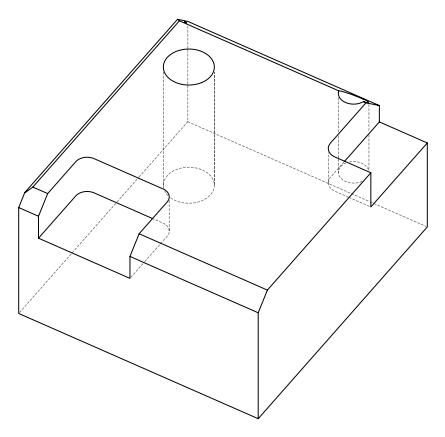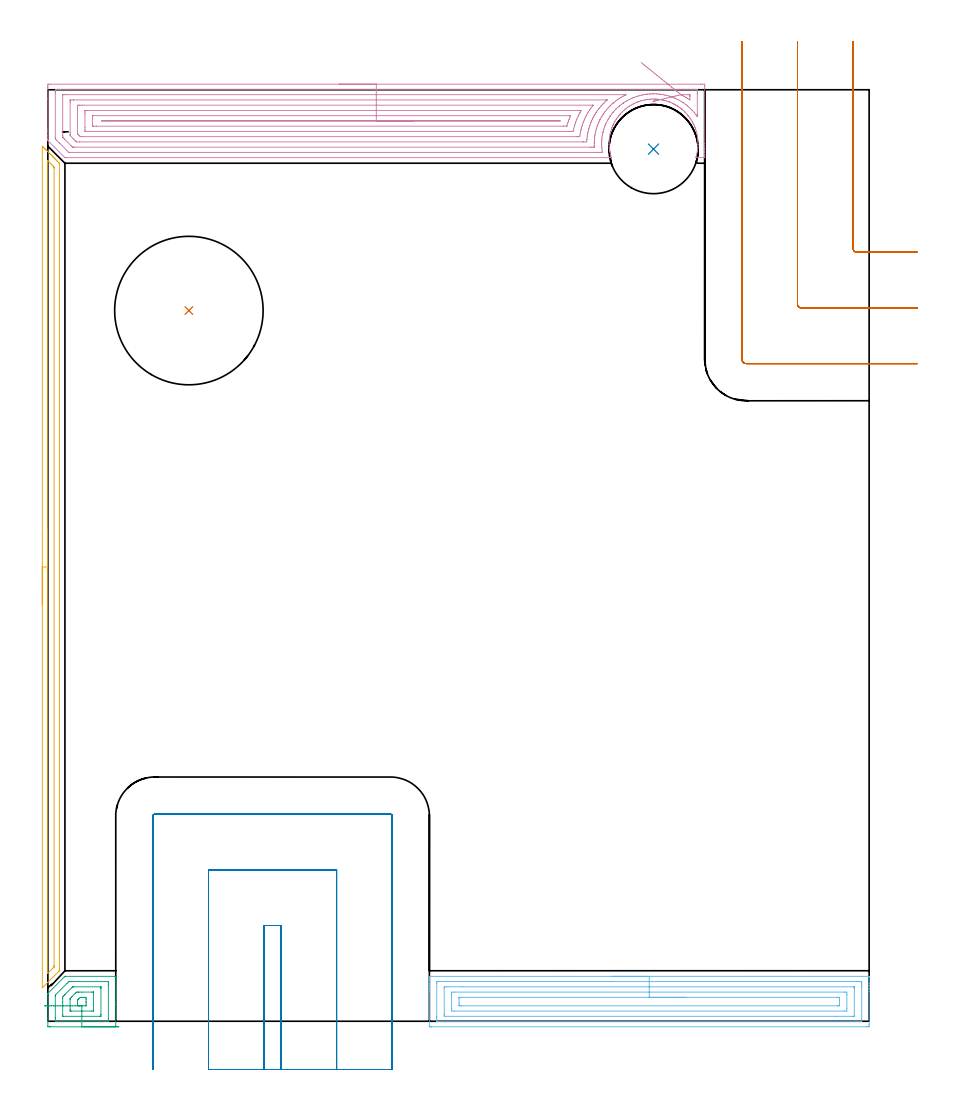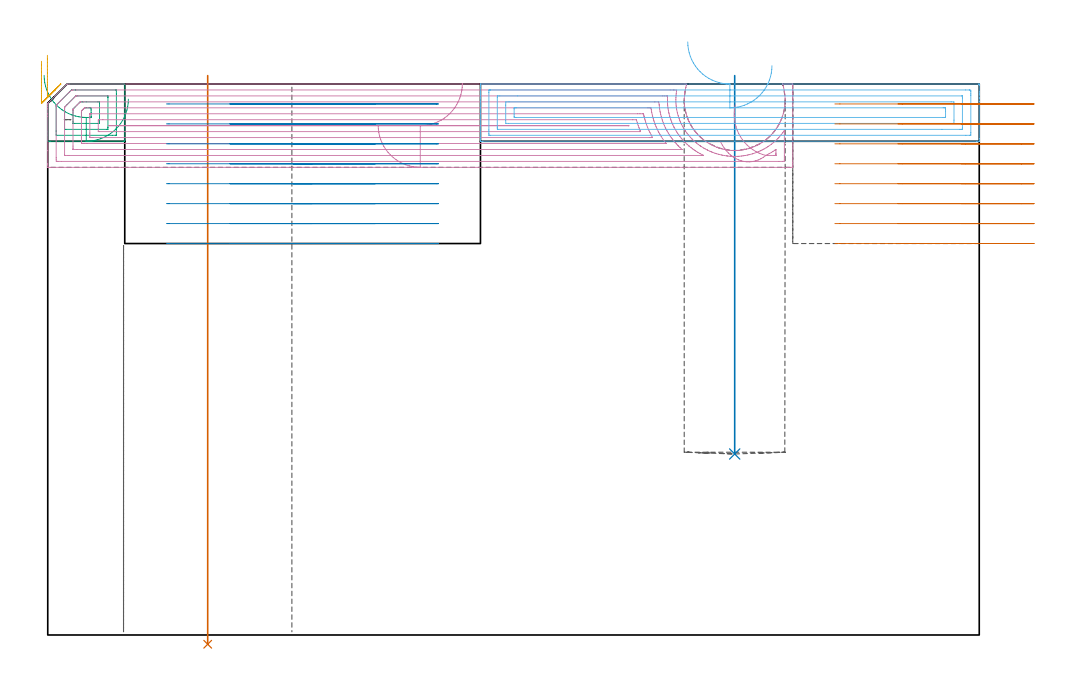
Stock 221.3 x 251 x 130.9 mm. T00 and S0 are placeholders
(PLAN: 8 operations, 3 tool changes, 36.3 min)
(1 INDEXABLE_INSERT_DRILL_THROUGH_HOLE_FROM_SOLID | STEP1HOLE | NXT0302_035 | 0.54 min | 164454 mm3)
(2 INDEXABLE_INSERT_DRILL_BLIND_HOLE_FROM_SOLID | STEP1POCKET | NXT0302_019 | 0.36 min | 39620 mm3)
(3 AREA_MILL | FG_CHAMFER_SURFACE | UGT0205_001 | 0.98 min | 2338 mm3)
(4 AREA_MILL_1 | FG_CHAMFER_SURFACE_1 | UGT0205_001 | 10.67 min | 34055 mm3)
(5 AREA_MILL_2 | FG_CHAMFER_SURFACE_2 | UGT0205_001 | 3.74 min | 2336 mm3)
(6 AREA_MILL_3 | FG_CHAMFER_SURFACE_3 | UGT0205_001 | 5.03 min | 11602 mm3)
(7 MILL_CORNER_NOTCH_RECTANGULAR | CORNER_NOTCH_RECTANGULAR | UGT0201_094 | Follow Part, ap 5, ae 75% | 5.6 min | 138138 mm3)
(8 MILL_SLOT | SLOT_PARTIAL_RECTANGULAR | UGT0201_094 | Follow Part, ap 5, ae 75% | 9.34 min | 207669 mm3)
(TOOL NXT0302_035 | Index. Insert Drill 40mm [880-D4000L40-05] | D40 PA176 FL200 Z2)
(TOOL NXT0302_019 | Index. Insert Drill 24mm [880-D2400L25-05] | D24 PA176 FL120 Z2)
(TOOL UGT0205_001 | Chamfer Mill 20 x 3 x 45 deg. | D20 FL50 Z2)
(TOOL UGT0201_094 | End mill 20 mm | D20 FL38 Z4)
(OP 1 INDEXABLE_INSERT_DRILL_THROUGH_HOLE_FROM_SOLID)
G17 G21 G94 G90
T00 M6
G54
G17 G0 G90 X38. Y191.5 S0 M3
G43 Z140.9 H1
G94 G81 G98 Z-2.198 F250. R132.9
G80
M5
M2
(OP 2 INDEXABLE_INSERT_DRILL_BLIND_HOLE_FROM_SOLID)
G17 G21 G94 G90
T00 M6
G54
G17 G0 G90 X163.2 Y235. S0 M3
G43 Z140.9 H1
G94 G81 G98 Z43. F250. R132.9
G80
M5
M2
(OP 3 AREA_MILL)
G17 G21 G94 G90
T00 M6
G54
G17 G0 G90 X19.15 Y-1.5 S1061 M3
G43 Z140.9 H0
Z127.3
G94 G1 X19.112 Z126.428 F250.
X18.998 Z125.564
X18.809 Z124.712
X18.547 Z123.88
X18.213 Z123.074
X17.81 Z122.3
X17.342 Z121.564
X16.81 Z120.872
X16.221 Z120.229
X15.578 Z119.64
X14.886 Z119.108
X14.15 Z118.64
X13.376 Z118.237
X12.57 Z117.903
X11.738 Z117.641
X10.886 Z117.452
X10.022 Z117.338
X9.15 Z117.3
X0.685
X0.384 Y-1.498 Z117.302
X0.005 Y-1.49 Z117.304
X0.001 Y-1.318 Z117.476
X0. Y-0.04 Z118.754
Y0.74 Z119.539
Y7.246 Z126.046
X0.01 Y7.504 Z126.302
X0.026 Y7.525 Z126.323
X0.092 Y7.592 Z126.39
X0.22 Y7.72 Z126.519
X4.472 Y11.975 Z130.77
X4.533 Y12.033 Z130.829
X4.606 Y12.099 Z130.885
X4.767 Y12.1 Z130.9
X17.916
X18.29 Y12.093 Z130.893
X18.3 Y11.99 Z130.789
Y5.189 Z123.989
Y4.41 Z123.204
X18.299 Y-1.318 Z117.476
X18.295 Y-1.49 Z117.304
X17.916 Y-1.5 Z117.3
X9.15
Y-0.086 Z118.714
X2.137 Y-0.085 Z118.715
X2.092 Y-0.083 Z118.717
X2.011 Y-0.079 Z118.721
X2.008 Y-0.04 Z118.76
X2.002 Y0.097 Z118.897
X2. Y0.85 Z119.65
Y0.989 Z119.789
X2.001 Y6.704 Z125.504
X2.003 Y6.892 Z125.692
X2.006 Y6.986 Z125.786
X2.01 Y7.031 Z125.831
X2.04 Y7.08 Z125.88
X2.086 Y7.132 Z125.932
X2.137 Y7.187 Z125.987
X5.175 Y10.225 Z129.025
X5.594 Y10.64 Z129.44
X5.621 Y10.663 Z129.463
X5.644 Y10.679 Z129.479
X5.684 Y10.681 Z129.481
X6.52 Y10.686 Z129.486
X6.565
X16.163 Y10.685 Z129.485
X16.208 Y10.683 Z129.483
X16.289 Y10.679 Z129.479
X16.292 Y10.64 Z129.44
X16.298 Y10.503 Z129.303
X16.3 Y9.75 Z128.55
Y9.611 Z128.411
Y0.712 Z119.512
X16.291 Y-0.04 Z118.76
X16.29 Y-0.069 Z118.731
X16.251 Y-0.079 Z118.721
X16.206 Y-0.083 Z118.717
X16.163 Y-0.084 Z118.716
X15.332 Y-0.086 Z118.714
X9.15
Y1.328 Z120.128
X4.296
X4.086 Y1.329 Z120.129
X4.053
X4.018 Y1.332 Z120.132
X4.012 Y1.335 Z120.135
X4.007 Y1.342 Z120.142
X4.004 Y1.373 Z120.173
X4. Y1.629 Z120.429
Y1.74 Z120.54
Y5.189 Z123.989
X4.001 Y6.078 Z124.878
X4.002 Y6.19 Z124.99
X4.01 Y6.577 Z125.377
X4.188 Y6.777 Z125.577
X4.482 Y7.08 Z125.88
X4.624 Y7.225 Z126.025
X6.52 Y9.12 Z127.92
X6.65 Y9.242 Z128.042
X6.674 Y9.262 Z128.062
X6.698 Y9.265 Z128.065
X6.756 Y9.268 Z128.068
X6.992 Y9.271 Z128.071
X14.214
X14.247
X14.282 Y9.268 Z128.068
X14.288 Y9.265 Z128.065
X14.293 Y9.258 Z128.058
X14.296 Y9.227 Z128.027
X14.3 Y8.971 Z127.771
Y8.86 Z127.66
Y1.852 Z120.652
X14.298 Y1.74 Z120.54
X14.29 Y1.352 Z120.152
X14.288 Y1.335 Z120.135
X14.254 Y1.333 Z120.133
X14.182 Y1.33 Z120.13
X14.074 Y1.329 Z120.129
X13.939 Y1.328 Z120.128
X9.15
Y2.743 Z121.543
X6.409
X6.125
X6.054 Y2.744 Z121.544
X6.02 Y2.747 Z121.547
X6.01 Y2.749 Z121.549
X6.008 Y2.76 Z121.56
X6.004 Y2.834 Z121.634
X6. Y3.158 Z121.958
Y5.828 Z124.628
X6.003 Y6.009 Z124.809
X6.007 Y6.099 Z124.899
X6.01 Y6.143 Z124.943
X6.05 Y6.19 Z124.99
X6.283 Y6.431 Z125.231
X6.52 Y6.671 Z125.471
X7.397 Y7.547 Z126.347
X7.61 Y7.754 Z126.554
X7.707 Y7.846 Z126.646
X7.891 Y7.85 Z126.65
X8.273 Y7.856 Z126.656
X8.385 Y7.857 Z126.657
X9.15
X11.891
X12.175
X12.246 Y7.856 Z126.656
X12.28 Y7.853 Z126.653
X12.29 Y7.851 Z126.651
X12.292 Y7.84 Z126.64
X12.296 Y7.766 Z126.566
X12.3 Y7.442 Z126.242
Y3.52 Z122.32
X12.298 Y2.994 Z121.794
X12.293 Y2.816 Z121.616
X12.29 Y2.757 Z121.557
X12.257 Y2.75 Z121.55
X12.163 Y2.748 Z121.548
X11.78 Y2.743 Z121.543
X9.15
Y4.157 Z122.957
X8.521 Y4.158 Z122.958
X8.273 Y4.16 Z122.96
X8.033 Y4.164 Z122.964
X8.01 Y4.41 Z123.21
X8.003 Y4.684 Z123.484
X8.002 Y5.3 Z124.1
X8.004 Y5.574 Z124.374
X8.01 Y5.669 Z124.469
X8.025 Y5.715 Z124.515
X8.057 Y5.75 Z124.55
X8.273 Y5.974 Z124.774
X8.38 Y6.081 Z124.881
X8.491 Y6.19 Z124.99
X8.718 Y6.408 Z125.208
X8.756 Y6.436 Z125.236
X8.818 Y6.439 Z125.239
X8.902 Y6.441 Z125.241
X9.15 Y6.442 Z125.242
X9.779
X10.027 Y6.44 Z125.24
X10.267 Y6.436 Z125.236
X10.29 Y6.19 Z124.99
X10.297 Y5.916 Z124.716
X10.299 Y5.3 Z124.1
X10.3 Y5.023 Z123.823
X10.299 Y4.41 Z123.21
X10.297 Y4.271 Z123.071
X10.294 Y4.202 Z123.002
X10.291 Y4.171 Z122.971
X10.27 Y4.163 Z122.963
X10.027 Y4.161 Z122.961
X9.399 Y4.157 Z122.957
X9.15
X8.278 Y4.156 Z122.994
X7.413 Y4.155 Z123.107
X6.561 Y4.154 Z123.295
X5.729 Z123.557
X4.923 Y4.153 Z123.89
X4.149 Y4.152 Z124.292
X3.412 Y4.151 Z124.76
X2.72 Y4.15 Z125.29
X2.076 Z125.879
X1.486 Y4.149 Z126.521
X0.954 Z127.213
X0.484 Y4.148 Z127.948
X0.081 Z128.721
X-0.254 Y4.147 Z129.527
X-0.517 Z130.359
X-0.707 Z131.21
X-0.822 Z132.075
X-0.861 Z132.947
G0 Z140.9
M5
M2
(OP 4 AREA_MILL_1)
G17 G21 G94 G90
T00 M6
G54
G17 G0 G90 X78.5 Y252.5 S1061 M3
G43 Z140.9 H0
Z121.1
G94 G1 X78.538 Z120.228 F250.
X78.652 Z119.364
X78.841 Z118.512
X79.103 Z117.68
X79.437 Z116.874
X79.84 Z116.1
X80.308 Z115.364
X80.84 Z114.672
X81.429 Z114.029
X82.072 Z113.44
X82.764 Z112.908
X83.5 Z112.44
X84.274 Z112.037
X85.08 Z111.703
X85.912 Z111.441
X86.763 Z111.252
X87.628 Z111.138
X88.5 Z111.1
X175.832
X176.396 Y252.499 Z111.101
X176.954 Y252.494 Z111.104
X176.992 Y252.492 Z111.106
X176.997 Y251.938 Z111.659
X177. Y251.336 Z112.261
Y236.532 Z127.063
Y235.93 Z127.664
Y235.355 Z128.242
Y235.041 Z128.556
Y234.466 Z129.13
Y234.151 Z129.444
Y233.522 Z130.077
Y233.097 Z130.502
Y232.741 Z130.85
X176.991 Y232.703 Z130.888
X176.843 Y232.7 Z130.9
X174.611
X174.597 Y232.705 Z130.894
X174.596 Y232.729 Z130.87
X174.611 Y232.788 Z130.812
X174.733 Y233.191 Z130.409
X174.83 Y233.575 Z130.025
X175.014 Y234.461 Z129.139
X175.132 Y235.346 Z128.254
X175.184 Y236.231 Z127.369
X175.172 Y237.116 Z126.484
X175.095 Y238.002 Z125.598
X174.949 Y238.887 Z124.713
X174.733 Y239.772 Z123.828
X174.526 Y240.46 Z123.139
X174.453 Y240.657 Z122.942
X174.382 Y240.834 Z122.766
X174.275 Y241.102 Z122.498
X174.082 Y241.542 Z122.057
X173.971 Y241.768 Z121.83
X173.865 Y241.985 Z121.614
X173.719 Y242.261 Z121.338
X173.631 Y242.427 Z121.171
X173.359 Y242.873 Z120.725
X173.071 Y243.312 Z120.286
X172.944 Y243.489 Z120.107
X172.743 Y243.772 Z119.826
X172.463 Y244.115 Z119.484
X172.396 Y244.198 Z119.401
X171.851 Y244.811 Z118.787
X171.718 Y244.948 Z118.649
X171.58 Y245.083 Z118.515
X170.96 Y245.648 Z117.951
X170.882 Y245.713 Z117.886
X170.765 Y245.811 Z117.789
X170.551 Y245.979 Z117.621
X170.068 Y246.332 Z117.266
X169.667 Y246.599 Z116.999
X169.616 Y246.631 Z116.967
X169.26 Y246.853 Z116.744
X169.177 Y246.901 Z116.696
X168.734 Y247.14 Z116.459
X168.623 Y247.195 Z116.404
X168.482 Y247.265 Z116.334
X168.365 Y247.323 Z116.275
X168.285 Y247.363 Z116.236
X167.844 Y247.557 Z116.041
X167.781 Y247.583 Z116.015
X167.473 Y247.707 Z115.888
X167.398 Y247.738 Z115.859
X167.256 Y247.788 Z115.812
X167.242 Y247.793 Z115.807
X167.026 Y247.863 Z115.73
X166.95 Y247.89 Z115.705
X166.502 Y248.03 Z115.569
X166.058 Y248.147 Z115.451
X166.007 Y248.158 Z115.439
X165.832 Y248.198 Z115.4
X165.688 Y248.228 Z115.364
X165.611 Y248.246 Z115.347
X165.186 Y248.325 Z115.269
X165.166 Y248.329 Z115.266
X164.72 Y248.396 Z115.202
X164.278 Y248.445 Z115.154
X164.123 Y248.455 Z115.14
X163.903 Y248.47 Z115.121
X163.828 Y248.476 Z115.117
X163.456 Y248.492 Z115.105
X163.438 Y248.493 Z115.104
X162.937 Y248.492 Z115.105
X162.491 Y248.474 Z115.124
X162.045 Y248.438 Z115.159
X161.672 Y248.394 Z115.202
X161.599 Y248.386 Z115.212
X161.154 Y248.317 Z115.28
X160.707 Y248.231 Z115.368
X160.262 Y248.128 Z115.471
X159.815 Y248.005 Z115.594
X159.441 Y247.888 Z115.71
X159.371 Y247.866 Z115.732
X159.145 Y247.788 Z115.811
X159.004 Y247.737 Z115.858
X158.995 Y247.733 Z115.861
X158.479 Y247.524 Z116.073
X158.018 Y247.315 Z116.285
X157.657 Y247.133 Z116.463
X157.588 Y247.099 Z116.498
X157.144 Y246.854 Z116.746
X156.696 Y246.578 Z117.022
X156.261 Y246.281 Z117.319
X155.805 Y245.948 Z117.652
X155.354 Y245.569 Z118.03
X154.913 Y245.176 Z118.423
X154.819 Y245.083 Z118.516
X154.415 Y244.661 Z118.938
X154.309 Y244.544 Z119.056
X154.161 Y244.379 Z119.217
X154.087 Y244.298 Z119.3
X153.996 Y244.198 Z119.401
X153.791 Y243.935 Z119.665
X153.654 Y243.76 Z119.839
X153.327 Y243.313 Z120.286
X153.131 Y243.024 Z120.576
X152.776 Y242.428 Z121.172
X152.536 Y241.987 Z121.612
X152.456 Y241.825 Z121.773
X152.4 Y241.711 Z121.885
X152.315 Y241.542 Z122.056
X152.303 Y241.515 Z122.083
X152.239 Y241.378 Z122.22
X152.195 Y241.266 Z122.331
X152.1 Y241.023 Z122.57
X151.974 Y240.704 Z122.893
X151.955 Y240.656 Z122.941
X151.865 Y240.377 Z123.217
X151.667 Y239.77 Z123.826
X151.451 Y238.887 Z124.713
X151.348 Y238.367 Z125.233
X151.302 Y238.002 Z125.598
X151.228 Y237.116 Z126.484
X151.215 Y236.231 Z127.369
X151.264 Y235.346 Z128.254
X151.3 Y234.989 Z128.611
X151.348 Y234.632 Z128.968
X151.379 Y234.461 Z129.139
X151.572 Y233.575 Z130.025
X151.702 Y233.077 Z130.523
X151.805 Y232.707 Z130.893
X151.41 Y232.7 Z130.9
X5.066
X4.599 Y232.707 Z130.892
X4.552 Y232.747 Z130.852
X0.158 Y237.142 Z126.456
X0.04 Y237.264 Z126.334
X0.01 Y237.297 Z126.301
X0. Y237.579 Z126.021
Y237.969 Z125.63
Y238.598 Z124.997
Y239.802 Z123.795
Y240.377 Z123.217
Y248.538 Z115.059
Y251.651 Z111.947
X0.002 Y251.938 Z111.659
X0.008 Y252.492 Z111.106
X0.046 Y252.494 Z111.104
X0.604 Y252.5 Z111.1
X88.5
Y251.086 Z112.514
X173.682
X174.576 Y251.084 Z112.516
X174.611 Y251.082 Z112.518
X174.99 Y251.049 Z112.551
X174.997 Y250.664 Z112.936
X174.999 Y250.159 Z113.441
X175. Y249.772 Z113.828
X174.999 Y244.437 Z119.163
X174.993 Y243.934 Z119.666
X174.99 Y243.832 Z119.768
X174.978 Y243.782 Z119.818
X174.867 Y243.934 Z119.666
X174.611 Y244.282 Z119.318
X174.183 Y244.823 Z118.777
X173.719 Y245.363 Z118.237
X173.551 Y245.545 Z118.055
X173.391 Y245.713 Z117.887
X172.827 Y246.243 Z117.357
X172.426 Y246.602 Z116.998
X171.934 Y246.993 Z116.607
X171.234 Y247.491 Z116.109
X171.042 Y247.621 Z115.979
X170.68 Y247.852 Z115.748
X170.15 Y248.147 Z115.453
X169.7 Y248.381 Z115.219
X169.257 Y248.593 Z115.007
X168.868 Y248.768 Z114.832
X168.365 Y248.97 Z114.63
X167.485 Y249.27 Z114.33
X167.467 Y249.276 Z114.324
X166.58 Y249.507 Z114.093
X166.272 Y249.578 Z114.022
X165.688 Y249.69 Z113.91
X165.191 Y249.765 Z113.835
X164.796 Y249.813 Z113.787
X164.196 Y249.868 Z113.732
X163.903 Y249.886 Z113.714
X163.267 Y249.904 Z113.696
X163.129 Y249.905 Z113.695
X163.011 Y249.903 Z113.697
X162.398 Y249.881 Z113.719
X162.119 Y249.861 Z113.739
X161.574 Y249.813 Z113.787
X161.409 Y249.794 Z113.806
X161.226 Y249.769 Z113.831
X160.792 Y249.703 Z113.897
X160.334 Y249.618 Z113.982
X160.044 Y249.559 Z114.041
X159.441 Y249.414 Z114.186
X159.327 Y249.385 Z114.215
X158.918 Y249.27 Z114.33
X158.636 Y249.183 Z114.417
X158.599 Y249.171 Z114.429
X158.549 Y249.154 Z114.446
X157.981 Y248.947 Z114.653
X157.845 Y248.895 Z114.705
X157.657 Y248.818 Z114.782
X157.351 Y248.685 Z114.915
X156.764 Y248.419 Z115.181
X156.738 Y248.407 Z115.193
X156.687 Y248.381 Z115.219
X156.158 Y248.096 Z115.504
X155.872 Y247.937 Z115.663
X155.161 Y247.491 Z116.109
X155.051 Y247.42 Z116.18
X155.025 Y247.402 Z116.198
X154.98 Y247.37 Z116.23
X154.536 Y247.044 Z116.556
X154.087 Y246.699 Z116.901
X154.034 Y246.655 Z116.945
X153.972 Y246.602 Z116.998
X153.562 Y246.236 Z117.364
X153.195 Y245.903 Z117.697
X153.1 Y245.808 Z117.792
X153.009 Y245.713 Z117.887
X152.67 Y245.347 Z118.253
X152.303 Y244.947 Z118.653
X152.246 Y244.88 Z118.72
X152.202 Y244.823 Z118.777
X151.862 Y244.373 Z119.227
X151.534 Y243.934 Z119.666
X151.483 Y243.862 Z119.738
X151.41 Y243.755 Z119.845
X151.141 Y243.314 Z120.287
X150.983 Y243.045 Z120.555
X150.816 Y242.747 Z120.853
X150.518 Y242.192 Z121.408
X150.506 Y242.167 Z121.433
X150.5 Y242.155 Z121.445
X150.341 Y241.802 Z121.798
X150.235 Y241.548 Z122.052
X150.126 Y241.266 Z122.334
X149.992 Y240.901 Z122.699
X149.815 Y240.377 Z123.223
X149.77 Y240.233 Z123.367
X149.626 Y239.724 Z123.876
X149.579 Y239.533 Z124.067
X149.569 Y239.487 Z124.113
X149.422 Y238.801 Z124.799
X149.384 Y238.598 Z125.002
X149.309 Y238.024 Z125.576
X149.28 Y237.709 Z125.891
X149.242 Y237.202 Z126.398
X149.231 Y236.819 Z126.781
X149.225 Y236.329 Z127.271
X149.24 Y235.93 Z127.67
X149.266 Y235.399 Z128.201
X149.3 Y235.041 Z128.559
X149.377 Y234.399 Z129.201
X149.413 Y234.151 Z129.449
X148.768 Y234.116 Z129.484
X148.733
X147.878 Y234.114 Z129.486
X6.887
X5.993 Y234.117 Z129.483
X5.958 Y234.119 Z129.481
X5.61 Y234.151 Z129.449
X5.066 Y234.686 Z128.914
X3.281 Y236.469 Z127.131
X2.931 Y236.819 Z126.781
X2.389 Y237.363 Z126.237
X2.052 Y237.709 Z125.891
X2.01 Y237.759 Z125.841
X2.006 Y237.806 Z125.794
X2.003 Y237.902 Z125.698
X2. Y238.096 Z125.504
X2.001 Y250.159 Z113.441
X2.002 Y250.544 Z113.056
X2.01 Y251.049 Z112.551
X2.355 Y251.082 Z112.518
X2.389 Y251.083 Z112.517
X3.244 Y251.086 Z112.514
X88.5
Y249.672 Z113.928
X155.47 Y249.671 Z113.929
X155.773 Y249.665 Z113.935
X155.751 Y249.65 Z113.95
X155.682 Y249.612 Z113.988
X155.623 Y249.581 Z114.019
X154.98 Y249.246 Z114.354
X154.434 Y248.924 Z114.676
X154.087 Y248.71 Z114.89
X153.887 Y248.58 Z115.02
X153.587 Y248.381 Z115.219
X153.357 Y248.219 Z115.381
X153.195 Y248.101 Z115.499
X152.851 Y247.834 Z115.766
X152.418 Y247.491 Z116.109
X152.355 Y247.439 Z116.161
X152.303 Y247.393 Z116.207
X151.887 Y247.016 Z116.584
X151.444 Y246.602 Z116.998
X151.427 Y246.586 Z117.014
X151.41 Y246.568 Z117.032
X150.998 Y246.123 Z117.477
X150.621 Y245.713 Z117.887
X150.573 Y245.658 Z117.942
X150.518 Y245.592 Z118.008
X150.184 Y245.156 Z118.444
X149.934 Y244.823 Z118.777
X149.804 Y244.645 Z118.955
X149.626 Y244.391 Z119.209
X149.448 Y244.111 Z119.489
X149.341 Y243.934 Z119.666
X149.117 Y243.552 Z120.048
X148.833 Y243.045 Z120.555
X148.798 Y242.98 Z120.62
X148.733 Y242.856 Z120.744
X148.506 Y242.381 Z121.219
X148.404 Y242.155 Z121.445
X148.243 Y241.755 Z121.845
X148.058 Y241.266 Z122.334
X148. Y241.107 Z122.493
X147.841 Y240.627 Z122.973
X147.784 Y240.434 Z123.166
X147.768 Y240.377 Z123.223
X147.602 Y239.725 Z123.875
X147.548 Y239.487 Z124.113
X147.443 Y238.995 Z124.605
X147.376 Y238.598 Z125.002
X147.326 Y238.222 Z125.378
X147.277 Y237.709 Z125.891
X147.253 Y237.405 Z126.195
X147.231 Y236.819 Z126.781
X147.226 Y236.543 Z127.057
X147.236 Y235.93 Z127.67
X147.242 Y235.638 Z127.962
X147.24 Y235.536 Z128.064
X147.15 Y235.533 Z128.067
X146.949 Y235.531 Z128.069
X146.459 Y235.529 Z128.071
X146.056 Y235.528 Z128.072
X7.252 Y235.529 Z128.071
X6.85 Y235.532 Z128.068
X6.717 Y235.535 Z128.065
X6.674 Y235.538 Z128.062
X6.637 Y235.57 Z128.03
X6.562 Y235.641 Z127.959
X6.27 Y235.93 Z127.67
X4.491 Y237.709 Z125.891
X4.173 Y238.03 Z125.57
X4.039 Y238.172 Z125.428
X4.01 Y238.219 Z125.381
X4.005 Y238.31 Z125.29
X4.002 Y238.425 Z125.175
X4. Y238.598 Z125.002
Y238.771 Z124.829
X4.001 Y249.442 Z114.158
X4.007 Y249.615 Z113.985
X4.01 Y249.66 Z113.94
X4.025 Y249.665 Z113.935
X4.073 Y249.668 Z113.932
X4.173 Y249.67 Z113.93
X4.663 Y249.671 Z113.929
X5.066 Y249.672 Z113.928
X88.5
Y248.257 Z115.343
X150.329
X150.518 Y248.256 Z115.344
X150.645 Y248.254 Z115.346
X150.693 Y248.251 Z115.349
X150.695 Y248.249 Z115.351
X150.673 Y248.226 Z115.374
X150.213 Y247.795 Z115.805
X149.892 Y247.491 Z116.109
X149.758 Y247.359 Z116.241
X149.626 Y247.224 Z116.376
X149.326 Y246.901 Z116.699
X149.054 Y246.602 Z116.998
X148.904 Y246.432 Z117.168
X148.733 Y246.229 Z117.371
X148.507 Y245.938 Z117.662
X148.336 Y245.713 Z117.887
X148.127 Y245.428 Z118.172
X147.841 Y245.032 Z118.568
X147.758 Y244.906 Z118.694
X147.707 Y244.823 Z118.777
X147.422 Y244.351 Z119.249
X147.177 Y243.934 Z119.666
X147.094 Y243.789 Z119.811
X146.949 Y243.521 Z120.079
X146.789 Y243.204 Z120.396
X146.712 Y243.045 Z120.555
X146.504 Y242.598 Z121.002
X146.323 Y242.155 Z121.445
X146.248 Y241.964 Z121.636
X146.056 Y241.448 Z122.152
X146.011 Y241.311 Z122.289
X145.998 Y241.266 Z122.334
X145.806 Y240.626 Z122.974
X145.738 Y240.377 Z123.223
X145.622 Y239.92 Z123.68
X145.524 Y239.487 Z124.113
X145.462 Y239.19 Z124.41
X145.366 Y238.598 Z125.002
X145.34 Y238.422 Z125.178
X145.266 Y237.709 Z125.891
X145.256 Y237.617 Z125.983
X145.164 Y236.95 Z126.65
X145.035 Y236.948 Z126.653
X144.272 Y236.943 Z126.657
X144.148
X8.51 Y236.944 Z126.656
X7.743 Y236.95 Z126.65
X7.699 Y236.962 Z126.638
X7.647 Y237.009 Z126.591
X7.544 Y237.108 Z126.492
X7.341 Y237.308 Z126.292
X6.94 Y237.709 Z125.891
X6.85 Y237.798 Z125.802
X6.061 Y238.598 Z125.002
X6.01 Y238.653 Z124.947
X6.007 Y238.704 Z124.896
X6.003 Y238.81 Z124.79
X6.001 Y239.022 Z124.578
X6. Y239.445 Z124.155
Y247.45 Z116.15
X6.001 Y247.915 Z115.685
X6.004 Y248.127 Z115.473
X6.009 Y248.232 Z115.368
X6.012 Y248.251 Z115.349
X6.032 Y248.253 Z115.347
X6.084 Y248.255 Z115.345
X6.85 Y248.257 Z115.343
X6.974
X88.5
Y246.843 Z116.757
X146.81
X146.84 Y246.842 Z116.758
X146.88 Y246.839 Z116.761
X146.907 Y246.836 Z116.764
X146.894 Y246.815 Z116.785
X146.828 Y246.722 Z116.878
X146.739 Y246.602 Z116.998
X146.449 Y246.21 Z117.39
X146.056 Y245.673 Z117.927
X145.73 Y245.149 Z118.451
X145.532 Y244.823 Z118.777
X145.396 Y244.592 Z119.008
X145.164 Y244.181 Z119.419
X145.078 Y244.02 Z119.58
X145.034 Y243.934 Z119.666
X144.785 Y243.422 Z120.178
X144.607 Y243.045 Z120.555
X144.508 Y242.809 Z120.791
X144.272 Y242.219 Z121.381
X144.255 Y242.172 Z121.428
X144.249 Y242.155 Z121.445
X144.03 Y241.507 Z122.093
X143.955 Y241.266 Z122.334
X143.824 Y240.822 Z122.778
X143.705 Y240.377 Z123.223
X143.64 Y240.117 Z123.483
X143.496 Y239.487 Z124.113
X143.476 Y239.39 Z124.21
X143.379 Y238.813 Z124.787
X143.316 Y238.369 Z125.231
X143.26 Y238.364 Z125.236
X143.132 Y238.36 Z125.24
X142.971 Y238.358 Z125.242
X142.729 Y238.357 Z125.243
X142.487
X9.527 Y238.358 Z125.242
X8.872 Y238.362 Z125.238
X8.761 Y238.364 Z125.236
X8.635 Y238.471 Z125.129
X8.503 Y238.598 Z125.002
X8.369 Y238.734 Z124.866
X8.109 Y239.002 Z124.598
X8.01 Y239.115 Z124.485
X8.006 Y239.152 Z124.448
X8.001 Y239.229 Z124.371
X8. Y242.788 Z120.812
Y245.456 Z118.144
Y246.345 Z117.255
X8.003 Y246.602 Z116.998
X8.007 Y246.76 Z116.84
X8.01 Y246.833 Z116.767
X8.152 Y246.837 Z116.763
X8.395 Y246.841 Z116.759
X8.635 Y246.842 Z116.758
X9.286 Y246.843 Z116.757
X88.5
Y245.429 Z118.171
X142.924
X143.379 Y245.427 Z118.173
X143.669 Y245.424 Z118.176
X143.698 Y245.422 Z118.178
X143.69 Y245.403 Z118.197
X143.476 Y245.013 Z118.587
X143.374 Y244.829 Z118.771
X143.071 Y244.241 Z119.359
X142.919 Y243.934 Z119.666
X142.781 Y243.641 Z119.959
X142.519 Y243.045 Z120.555
X142.51 Y243.022 Z120.578
X142.487 Y242.965 Z120.635
X142.269 Y242.372 Z121.228
X142.194 Y242.155 Z121.445
X142.046 Y241.706 Z121.894
X141.911 Y241.266 Z122.334
X141.84 Y241.021 Z122.579
X141.67 Y240.377 Z123.223
X141.655 Y240.317 Z123.283
X141.595 Y240.053 Z123.547
X141.515 Y239.778 Z123.822
X141.452 Y239.776 Z123.824
X141.308 Y239.773 Z123.827
X140.702 Y239.772 Z123.828
X140.095 Y239.771 Z123.829
X10.42 Y239.772 Z123.828
X10.133 Y239.773 Z123.827
X10.05 Y239.776 Z123.824
X10.015 Y239.778 Z123.822
X10.01 Y239.796 Z123.804
X10.003 Y239.903 Z123.697
X10.001 Y240.377 Z123.223
X10. Y240.795 Z122.805
Y244.352 Z119.248
Y244.823 Z118.777
X10.002 Y245.24 Z118.36
X10.009 Y245.381 Z118.219
X10.012 Y245.422 Z118.178
X10.041 Y245.424 Z118.176
X10.116 Y245.426 Z118.174
X10.42 Y245.428 Z118.172
X10.705 Y245.429 Z118.171
X88.5
Y244.015 Z119.585
X140.622 Y244.014 Z119.586
X140.702 Y244.013 Z119.587
X140.783 Y244.01 Z119.59
X140.825 Y244.008 Z119.592
X140.816 Y243.975 Z119.625
X140.803 Y243.934 Z119.666
X140.775 Y243.861 Z119.739
X140.702 Y243.686 Z119.914
X140.52 Y243.226 Z120.374
X140.452 Y243.045 Z120.555
X140.282 Y242.574 Z121.026
X140.139 Y242.155 Z121.445
X140.059 Y241.907 Z121.693
X139.863 Y241.266 Z122.334
X139.85 Y241.226 Z122.374
X139.838 Y241.2 Z122.4
X139.81 Y241.192 Z122.408
X138.998 Y241.186 Z122.414
X138.918
X13.097 Y241.185 Z122.415
X12.284 Y241.186 Z122.414
X12.204 Y241.188 Z122.412
X12.125 Y241.192 Z122.408
X12.01 Y241.204 Z122.396
X12.007 Y241.266 Z122.334
X12.002 Y241.468 Z122.132
X12. Y243.248 Z120.352
X12.004 Y243.934 Z119.666
X12.007 Y243.984 Z119.616
X12.009 Y244.004 Z119.596
X12.044 Y244.008 Z119.592
X12.126 Y244.013 Z119.587
X12.204 Y244.014 Z119.586
X88.5 Y244.015 Z119.585
Y242.6 Z121.
X138.025
X138.026
X14.435
X88.5
X89.372 Z121.038
X90.236 Z121.151
X91.088 Z121.34
X91.92 Z121.603
X92.726 Z121.936
X93.5 Z122.339
X94.236 Z122.808
X94.928 Z123.339
X95.571 Z123.928
X96.16 Z124.572
X96.691 Z125.264
X97.16 Z126.
X97.563 Z126.773
X97.897 Z127.579
X98.159 Z128.411
X98.348 Z129.263
X98.462 Z130.128
X98.5 Z131.
G0 Z140.9
X163.34 Y247.932
Z125.934
G1 X163.185 Y247.895 Z125.076
X163.103 Y247.875 Z124.208
X163.094 Y247.873 Z123.335
X163.16 Y247.889 Z122.466
X163.299 Y247.922 Z121.605
X163.511 Y247.973 Z120.76
X163.793 Y248.04 Z119.938
X164.144 Y248.124 Z119.143
X164.561 Y248.223 Z118.384
X165.041 Y248.338 Z117.664
X165.58 Y248.466 Z116.99
X166.175 Y248.608 Z116.368
X166.819 Y248.762 Z115.8
X167.51 Y248.926 Z115.293
X168.24 Y249.1 Z114.849
X169.006 Y249.283 Z114.473
X169.8 Y249.472 Z114.167
X170.618 Y249.667 Z113.933
X170.622 Y249.668 Z113.932
X170.64 Y249.67 Z113.93
X172.424 Y249.672 Z113.928
X172.827 Y249.671 Z113.929
X172.961 Y249.67 Z113.93
X172.983 Y249.668 Z113.932
X172.988 Y249.666 Z113.934
X172.991 Y249.649 Z113.951
X172.997 Y249.558 Z114.042
X172.999 Y249.443 Z114.157
X173. Y249.27 Z114.33
Y249.097 Z114.503
X172.996 Y248.381 Z115.219
X172.993 Y248.295 Z115.305
X172.991 Y248.268 Z115.332
X172.852 Y248.355 Z115.245
X172.827 Y248.373 Z115.227
X172.816 Y248.381 Z115.219
X172.283 Y248.73 Z114.87
X171.934 Y248.947 Z114.653
X171.365 Y249.27 Z114.33
X171.042 Y249.442 Z114.158
X170.687 Y249.624 Z113.976
X170.654 Y249.642 Z113.958
X170.632 Y249.656 Z113.944
X170.618 Y249.667 Z113.933
X170.028 Y250.143 Z113.502
X169.41 Y250.641 Z113.138
X168.77 Y251.157 Z112.845
X168.113 Y251.687 Z112.625
X167.444 Y252.227 Z112.479
X166.767 Y252.773 Z112.409
X166.088 Y253.32 Z112.415
X165.412 Y253.865 Z112.497
X164.744 Y254.404 Z112.654
X164.089 Y254.932 Z112.886
X163.452 Y255.445 Z113.189
X162.839 Y255.94 Z113.563
X162.253 Y256.412 Z114.005
X161.699 Y256.859 Z114.51
X161.182 Y257.276 Z115.075
X160.705 Y257.66 Z115.696
X160.272 Y258.01 Z116.368
X159.886 Y258.321 Z117.086
G0 Z140.9
M5
M2
(OP 5 AREA_MILL_2)
G17 G21 G94 G90
T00 M6
G54
G17 G0 G90 X-1.5 Y112.4 S1061 M3
G43 Z140.9 H0
Z136.3
G94 G1 Y112.438 Z135.428 F250.
Y112.552 Z134.563
Y112.741 Z133.712
Y113.003 Z132.88
Y113.337 Z132.074
Y113.74 Z131.3
Y114.208 Z130.564
Y114.739 Z129.872
Y115.329 Z129.229
Y115.972 Z128.64
Y116.664 Z128.108
Y117.4 Z127.64
Y118.174 Z127.237
Y118.98 Z126.903
Y119.812 Z126.641
Y120.663 Z126.452
Y121.528 Z126.338
Y122.4 Z126.3
Y235.557
X-1.499 Y235.798
X-1.176 Y235.476 Z126.624
X-0.974 Y235.275 Z126.823
X-0.904 Y235.204 Z126.895
X-0.748 Y235.049 Z127.051
X-0.678 Y234.979 Z127.118
X-0.607 Y234.907 Z127.192
X-0.454 Y234.755 Z127.345
X-0.382 Y234.684 Z127.414
X-0.31 Y234.61 Z127.489
X-0.16 Y234.461 Z127.639
X-0.087 Y234.388 Z127.709
X-0.012 Y234.313 Z127.787
X0.134 Y234.167 Z127.933
X0.209 Y234.093 Z128.005
X0.285 Y234.015 Z128.084
X0.428 Y233.873 Z128.227
X0.504 Y233.797 Z128.301
X0.582 Y233.718 Z128.381
X0.722 Y233.579 Z128.521
X0.8 Y233.502 Z128.596
X0.879 Y233.421 Z128.679
X1.016 Y233.285 Z128.815
X1.096 Y233.206 Z128.892
X1.177 Y233.124 Z128.976
X1.309 Y232.991 Z129.109
X1.391 Y232.91 Z129.187
X1.474 Y232.826 Z129.273
X1.603 Y232.697 Z129.403
X1.687 Y232.615 Z129.483
X1.771 Y232.529 Z129.57
X1.897 Y232.403 Z129.697
X1.982 Y232.319 Z129.779
X2.068 Y232.232 Z129.868
X2.191 Y232.109 Z129.991
X2.278 Y232.024 Z130.074
X2.366 Y231.935 Z130.165
X2.485 Y231.815 Z130.285
X2.574 Y231.728 Z130.37
X3.038 Y231.262 Z130.837
X3.094 Y231.205 Z130.892
X3.1 Y230.745 Z130.9
Y14.054
X3.094 Y13.595 Z130.892
X3.037 Y13.537 Z130.837
X3.017 Y13.517 Z130.816
X1.325 Y11.825 Z129.124
X-0.012 Y10.487 Z127.787
X-0.904 Y9.595 Z126.895
X-1.417 Y9.083 Z126.381
X-1.491 Y9.013 Z126.305
X-1.499 Y9.108 Z126.301
X-1.5 Y122.4 Z126.3
X-0.086 Z127.714
Y231.636
X-0.082 Y231.859 Z127.718
X-0.079 Y231.911 Z127.721
X-0.078 Y231.916 Z127.722
X-0.061 Y231.903 Z127.739
X-0.013 Y231.861 Z127.787
X0.033 Y231.816 Z127.833
X0.213 Y231.637 Z128.013
X0.8 Y231.05 Z128.6
X1.104 Y230.746 Z128.904
X1.411 Y230.434 Z129.211
X1.616 Y230.223 Z129.416
X1.679 Y230.156 Z129.479
X1.681 Y230.132 Z129.481
X1.683 Y230.078 Z129.483
X1.686 Y229.855 Z129.486
Y14.947
X1.684 Y14.723 Z129.484
X1.681 Y14.668 Z129.481
X1.679 Y14.644 Z129.479
X1.664 Y14.626 Z129.464
X1.594 Y14.549 Z129.394
X1.396 Y14.347 Z129.196
X-0.027 Y12.923 Z127.773
X-0.05 Y12.901 Z127.75
X-0.074 Y12.883 Z127.726
X-0.078 Y12.882 Z127.722
X-0.08 Y12.888 Z127.72
X-0.083 Y12.941 Z127.717
X-0.086 Y13.161 Z127.714
Y122.4
Y123.271 Z127.752
Y124.136 Z127.866
Y124.988 Z128.055
Y125.82 Z128.317
Y126.626 Z128.651
Y127.4 Z129.054
Y128.136 Z129.523
Y128.828 Z130.054
Y129.471 Z130.643
Y130.06 Z131.286
Y130.591 Z131.978
Y131.06 Z132.714
Y131.463 Z133.488
Y131.797 Z134.294
Y132.059 Z135.126
Y132.248 Z135.978
Y132.362 Z136.843
Y132.4 Z137.714
G0 Z140.9
M5
M2
(OP 6 AREA_MILL_3)
G17 G21 G94 G90
T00 M6
G54
G17 G0 G90 X152.05 Y12.1 S1061 M3
G43 Z140.9 H0
G94 G1 X152.088 Z140.028 F250.
X152.202 Z139.163
X152.391 Z138.312
X152.653 Z137.48
X152.987 Z136.674
X153.39 Z135.9
X153.858 Z135.164
X154.39 Z134.472
X154.979 Z133.829
X155.622 Z133.24
X156.314 Z132.708
X157.05 Z132.24
X157.824 Z131.837
X158.63 Z131.503
X159.462 Z131.241
X160.314 Z131.052
X161.178 Z130.938
X162.05 Z130.9
X221.184
X221.29 Y12.097 Z130.889
X221.292 Y12.069 Z130.861
X221.3 Y11.803 Z130.601
Y10.213 Z129.012
Y9.75 Z128.546
Y9.518 Z128.315
Y8.86 Z127.657
Y8.628 Z127.425
Y7.97 Z126.764
X221.299 Y-0.93 Z117.867
X221.296 Y-1.486 Z117.31
X221.293 Y-1.491 Z117.305
X220.74 Y-1.5 Z117.3
X103.36
X103.037 Y-1.496 Z117.302
X102.81 Y-1.491 Z117.305
X102.8 Y-1.259 Z117.538
Y7.97 Z126.764
Y8.628 Z127.426
Y8.86 Z127.657
Y9.518 Z128.315
Y9.75 Z128.546
Y10.213 Z129.012
Y11.066 Z129.865
Y11.53 Z130.328
Y11.804 Z130.602
X102.808 Y12.07 Z130.861
X102.81 Y12.097 Z130.889
X102.916 Y12.1 Z130.9
X162.05
Y10.686 Z129.486
X218.072
X218.919 Y10.682 Z129.482
X218.961 Y10.679 Z129.479
X219.29 Y10.64 Z129.44
X219.297 Y10.304 Z129.104
X219.299 Y9.75 Z128.55
X219.3 Y9.411 Z128.211
X219.299 Y0.512 Z119.312
X219.292 Y-0.04 Z118.76
X219.29 Y-0.075 Z118.725
X219.145 Y-0.082 Z118.718
X219.053 Y-0.085 Z118.715
X218.118 Y-0.086 Z118.714
X105.093
X105.047 Y-0.085 Z118.715
X104.955 Y-0.082 Z118.718
X104.81 Y-0.075 Z118.725
X104.808 Y-0.04 Z118.76
X104.802 Y0.298 Z119.098
X104.8 Y0.85 Z119.65
Y1.189 Z119.989
X104.801 Y10.088 Z128.888
X104.808 Y10.64 Z129.44
X104.81 Y10.675 Z129.475
X104.955 Y10.682 Z129.482
X105.047 Y10.685 Z129.485
X105.093 Y10.686 Z129.486
X105.139
X162.05
Y9.272 Z128.072
X217.183 Y9.271 Z128.071
X217.241 Y9.27 Z128.07
X217.276 Y9.268 Z128.068
X217.288 Y9.266 Z128.066
X217.292 Y9.212 Z128.012
X217.298 Y8.977 Z127.777
X217.3 Y8.86 Z127.66
Y8.742 Z127.542
X217.299 Y1.624 Z120.424
X217.291 Y1.506 Z120.306
X217.276 Y1.335 Z120.135
X217.183 Y1.333 Z120.133
X216.704 Y1.329 Z120.129
X212.425 Y1.328 Z120.128
X106.917 Y1.329 Z120.129
X106.859 Y1.33 Z120.13
X106.824 Y1.332 Z120.132
X106.812 Y1.334 Z120.134
X106.808 Y1.388 Z120.188
X106.802 Y1.623 Z120.423
X106.8 Y1.74 Z120.54
Y1.858 Z120.658
X106.801 Y8.976 Z127.776
X106.809 Y9.094 Z127.894
X106.824 Y9.265 Z128.065
X106.917 Y9.267 Z128.067
X107.396 Y9.271 Z128.071
X111.645 Y9.272 Z128.072
X162.05
Y7.857 Z126.657
X214.627
X215.284 Y7.85 Z126.65
X215.3 Y7.184 Z125.984
Y3.52 Z122.32
X215.285 Y2.75 Z121.55
X214.515 Y2.743 Z121.543
X109.473
X108.816 Y2.75 Z121.55
X108.8 Y3.416 Z122.216
Y7.08 Z125.88
X108.815 Y7.85 Z126.65
X109.585 Y7.857 Z126.657
X162.05
Y6.443 Z125.243
X212.736
X212.989 Y6.442 Z125.242
X213.158 Y6.439 Z125.239
X213.284 Y6.436 Z125.236
X213.29 Y6.377 Z125.177
X213.295 Y6.19 Z124.99
X213.3 Y5.626 Z124.426
X213.299 Y4.41 Z123.21
X213.298 Y4.269 Z123.069
X213.294 Y4.199 Z122.999
X213.291 Y4.169 Z122.969
X213.241 Y4.164 Z122.964
X212.987 Y4.159 Z122.959
X212.736 Y4.157 Z122.957
X111.364
X111.111 Y4.158 Z122.958
X110.942 Y4.161 Z122.961
X110.816 Y4.164 Z122.964
X110.81 Y4.223 Z123.023
X110.805 Y4.41 Z123.21
X110.8 Y4.974 Z123.774
X110.801 Y6.19 Z124.99
X110.802 Y6.331 Z125.131
X110.806 Y6.401 Z125.201
X110.809 Y6.431 Z125.231
X110.859 Y6.436 Z125.236
X111.113 Y6.441 Z125.241
X111.364 Y6.442 Z125.242
X162.05 Y6.443 Z125.243
X162.922 Z125.281
X163.786 Z125.395
X164.638 Z125.584
X165.47 Z125.846
X166.276 Z126.18
X167.05 Z126.583
X167.786 Z127.052
X168.478 Z127.583
X169.121 Z128.172
X169.71 Z128.815
X170.242 Z129.507
X170.71 Z130.243
X171.113 Z131.017
X171.447 Z131.823
X171.709 Z132.655
X171.898 Z133.507
X172.012 Z134.372
X172.05 Z135.243
G0 Z140.9
M5
M2
(OP 7 MILL_CORNER_NOTCH_RECTANGULAR)
G17 G21 G94 G90
T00 M6
G54
G17 G0 G90 X217. Y264. S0 M3
G43 Z140.9 H0
Z126.162
G94 G1 Y261. F250.
Y208.196 F500.
G3 X217.996 Y207.2 R1.
G1 X231.3
X234.3 F250.
G0 Z140.9
X202. Y264.
Z126.162
G1 Y261.
Y193.196 F500.
G3 X202.996 Y192.2 R1.
G1 X231.3
X234.3 F250.
G0 Z140.9
X187. Y264.
Z126.162
G1 Y261.
Y178.4 F500.
G3 X188.2 Y177.2 R1.2
G1 X231.3
X234.3 F250.
G0 Z140.9
X217. Y264.
Z121.425
G1 Y261.
Y208.196 F500.
G3 X217.996 Y207.2 R1.
G1 X231.3
X234.3 F250.
G0 Z140.9
X202. Y264.
Z121.425
G1 Y261.
Y193.196 F500.
G3 X202.996 Y192.2 R1.
G1 X231.3
X234.3 F250.
G0 Z140.9
X187. Y264.
Z121.425
G1 Y261.
Y178.4 F500.
G3 X188.2 Y177.2 R1.2
G1 X231.3
X234.3 F250.
G0 Z140.9
X217. Y264.
Z116.687
G1 Y261.
Y208.196 F500.
G3 X217.996 Y207.2 R1.
G1 X231.3
X234.3 F250.
G0 Z140.9
X202. Y264.
Z116.687
G1 Y261.
Y193.196 F500.
G3 X202.996 Y192.2 R1.
G1 X231.3
X234.3 F250.
G0 Z140.9
X187. Y264.
Z116.687
G1 Y261.
Y178.4 F500.
G3 X188.2 Y177.2 R1.2
G1 X231.3
X234.3 F250.
G0 Z140.9
X217. Y264.
Z111.95
G1 Y261.
Y208.196 F500.
G3 X217.996 Y207.2 R1.
G1 X231.3
X234.3 F250.
G0 Z140.9
X202. Y264.
Z111.95
G1 Y261.
Y193.196 F500.
G3 X202.996 Y192.2 R1.
G1 X231.3
X234.3 F250.
G0 Z140.9
X187. Y264.
Z111.95
G1 Y261.
Y178.4 F500.
G3 X188.2 Y177.2 R1.2
G1 X231.3
X234.3 F250.
G0 Z140.9
X217. Y264.
Z107.212
G1 Y261.
Y208.196 F500.
G3 X217.996 Y207.2 R1.
G1 X231.3
X234.3 F250.
G0 Z140.9
X202. Y264.
Z107.212
G1 Y261.
Y193.196 F500.
G3 X202.996 Y192.2 R1.
G1 X231.3
X234.3 F250.
G0 Z140.9
X187. Y264.
Z107.212
G1 Y261.
Y178.4 F500.
G3 X188.2 Y177.2 R1.2
G1 X231.3
X234.3 F250.
G0 Z140.9
X217. Y264.
Z102.475
G1 Y261.
Y208.196 F500.
G3 X217.996 Y207.2 R1.
G1 X231.3
X234.3 F250.
G0 Z140.9
X202. Y264.
Z102.475
G1 Y261.
Y193.196 F500.
G3 X202.996 Y192.2 R1.
G1 X231.3
X234.3 F250.
G0 Z140.9
X187. Y264.
Z102.475
G1 Y261.
Y178.4 F500.
G3 X188.2 Y177.2 R1.2
G1 X231.3
X234.3 F250.
G0 Z140.9
X217. Y264.
Z97.737
G1 Y261.
Y208.196 F500.
G3 X217.996 Y207.2 R1.
G1 X231.3
X234.3 F250.
G0 Z140.9
X202. Y264.
Z97.737
G1 Y261.
Y193.196 F500.
G3 X202.996 Y192.2 R1.
G1 X231.3
X234.3 F250.
G0 Z140.9
X187. Y264.
Z97.737
G1 Y261.
Y178.4 F500.
G3 X188.2 Y177.2 R1.2
G1 X231.3
X234.3 F250.
G0 Z140.9
X217. Y264.
Z93.
G1 Y261.
Y208.196 F500.
G3 X217.996 Y207.2 R1.
G1 X231.3
X234.3 F250.
G0 Z140.9
X202. Y264.
Z93.
G1 Y261.
Y193.196 F500.
G3 X202.996 Y192.2 R1.
G1 X231.3
X234.3 F250.
G0 Z140.9
X187. Y264.
Z93.
G1 Y261.
Y178.4 F500.
G3 X188.2 Y177.2 R1.2
G1 X231.3
X234.3 F250.
G0 Z140.9
M5
M2
(OP 8 MILL_SLOT)
G17 G21 G94 G90
T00 M6
G54
G17 G0 G90 X62.8 Y-13. S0 M3
G43 Z140.9 H0
Z126.162
G94 G1 Y-10. F250.
Y25.8 F500.
X58.3
Y-10.
Y-13. F250.
X77.8
Y-10.
Y40.8 F500.
X43.3
Y-10.
Y-13. F250.
X92.8
Y-10.
Y55.3 F500.
G3 X92.3 Y55.8 R0.5
G1 X28.8
G3 X28.3 Y55.3 R0.5
G1 Y-10.
Y-13. F250.
G0 X62.8 Z121.425
G1 Y-10.
Y25.8 F500.
X58.3
Y-10.
Y-13. F250.
X77.8
Y-10.
Y40.8 F500.
X43.3
Y-10.
Y-13. F250.
X92.8
Y-10.
Y55.3 F500.
G3 X92.3 Y55.8 R0.5
G1 X28.8
G3 X28.3 Y55.3 R0.5
G1 Y-10.
Y-13. F250.
G0 X62.8 Z116.687
G1 Y-10.
Y25.8 F500.
X58.3
Y-10.
Y-13. F250.
X77.8
Y-10.
Y40.8 F500.
X43.3
Y-10.
Y-13. F250.
X92.8
Y-10.
Y55.3 F500.
G3 X92.3 Y55.8 R0.5
G1 X28.8
G3 X28.3 Y55.3 R0.5
G1 Y-10.
Y-13. F250.
G0 X62.8 Z111.95
G1 Y-10.
Y25.8 F500.
X58.3
Y-10.
Y-13. F250.
X77.8
Y-10.
Y40.8 F500.
X43.3
Y-10.
Y-13. F250.
X92.8
Y-10.
Y55.3 F500.
G3 X92.3 Y55.8 R0.5
G1 X28.8
G3 X28.3 Y55.3 R0.5
G1 Y-10.
Y-13. F250.
G0 X62.8 Z107.212
G1 Y-10.
Y25.8 F500.
X58.3
Y-10.
Y-13. F250.
X77.8
Y-10.
Y40.8 F500.
X43.3
Y-10.
Y-13. F250.
X92.8
Y-10.
Y55.3 F500.
G3 X92.3 Y55.8 R0.5
G1 X28.8
G3 X28.3 Y55.3 R0.5
G1 Y-10.
Y-13. F250.
G0 X62.8 Z102.475
G1 Y-10.
Y25.8 F500.
X58.3
Y-10.
Y-13. F250.
X77.8
Y-10.
Y40.8 F500.
X43.3
Y-10.
Y-13. F250.
X92.8
Y-10.
Y55.3 F500.
G3 X92.3 Y55.8 R0.5
G1 X28.8
G3 X28.3 Y55.3 R0.5
G1 Y-10.
Y-13. F250.
G0 X62.8 Z97.737
G1 Y-10.
Y25.8 F500.
X58.3
Y-10.
Y-13. F250.
X77.8
Y-10.
Y40.8 F500.
X43.3
Y-10.
Y-13. F250.
X92.8
Y-10.
Y55.3 F500.
G3 X92.3 Y55.8 R0.5
G1 X28.8
G3 X28.3 Y55.3 R0.5
G1 Y-10.
Y-13. F250.
G0 X62.8 Z93.
G1 Y-10.
Y25.8 F500.
X58.3
Y-10.
Y-13. F250.
X77.8
Y-10.
Y40.8 F500.
X43.3
Y-10.
Y-13. F250.
X92.8
Y-10.
Y55.3 F500.
G3 X92.3 Y55.8 R0.5
G1 X28.8
G3 X28.3 Y55.3 R0.5
G1 Y-10.
Y-13. F250.
G0 Z140.9
M5
M2
